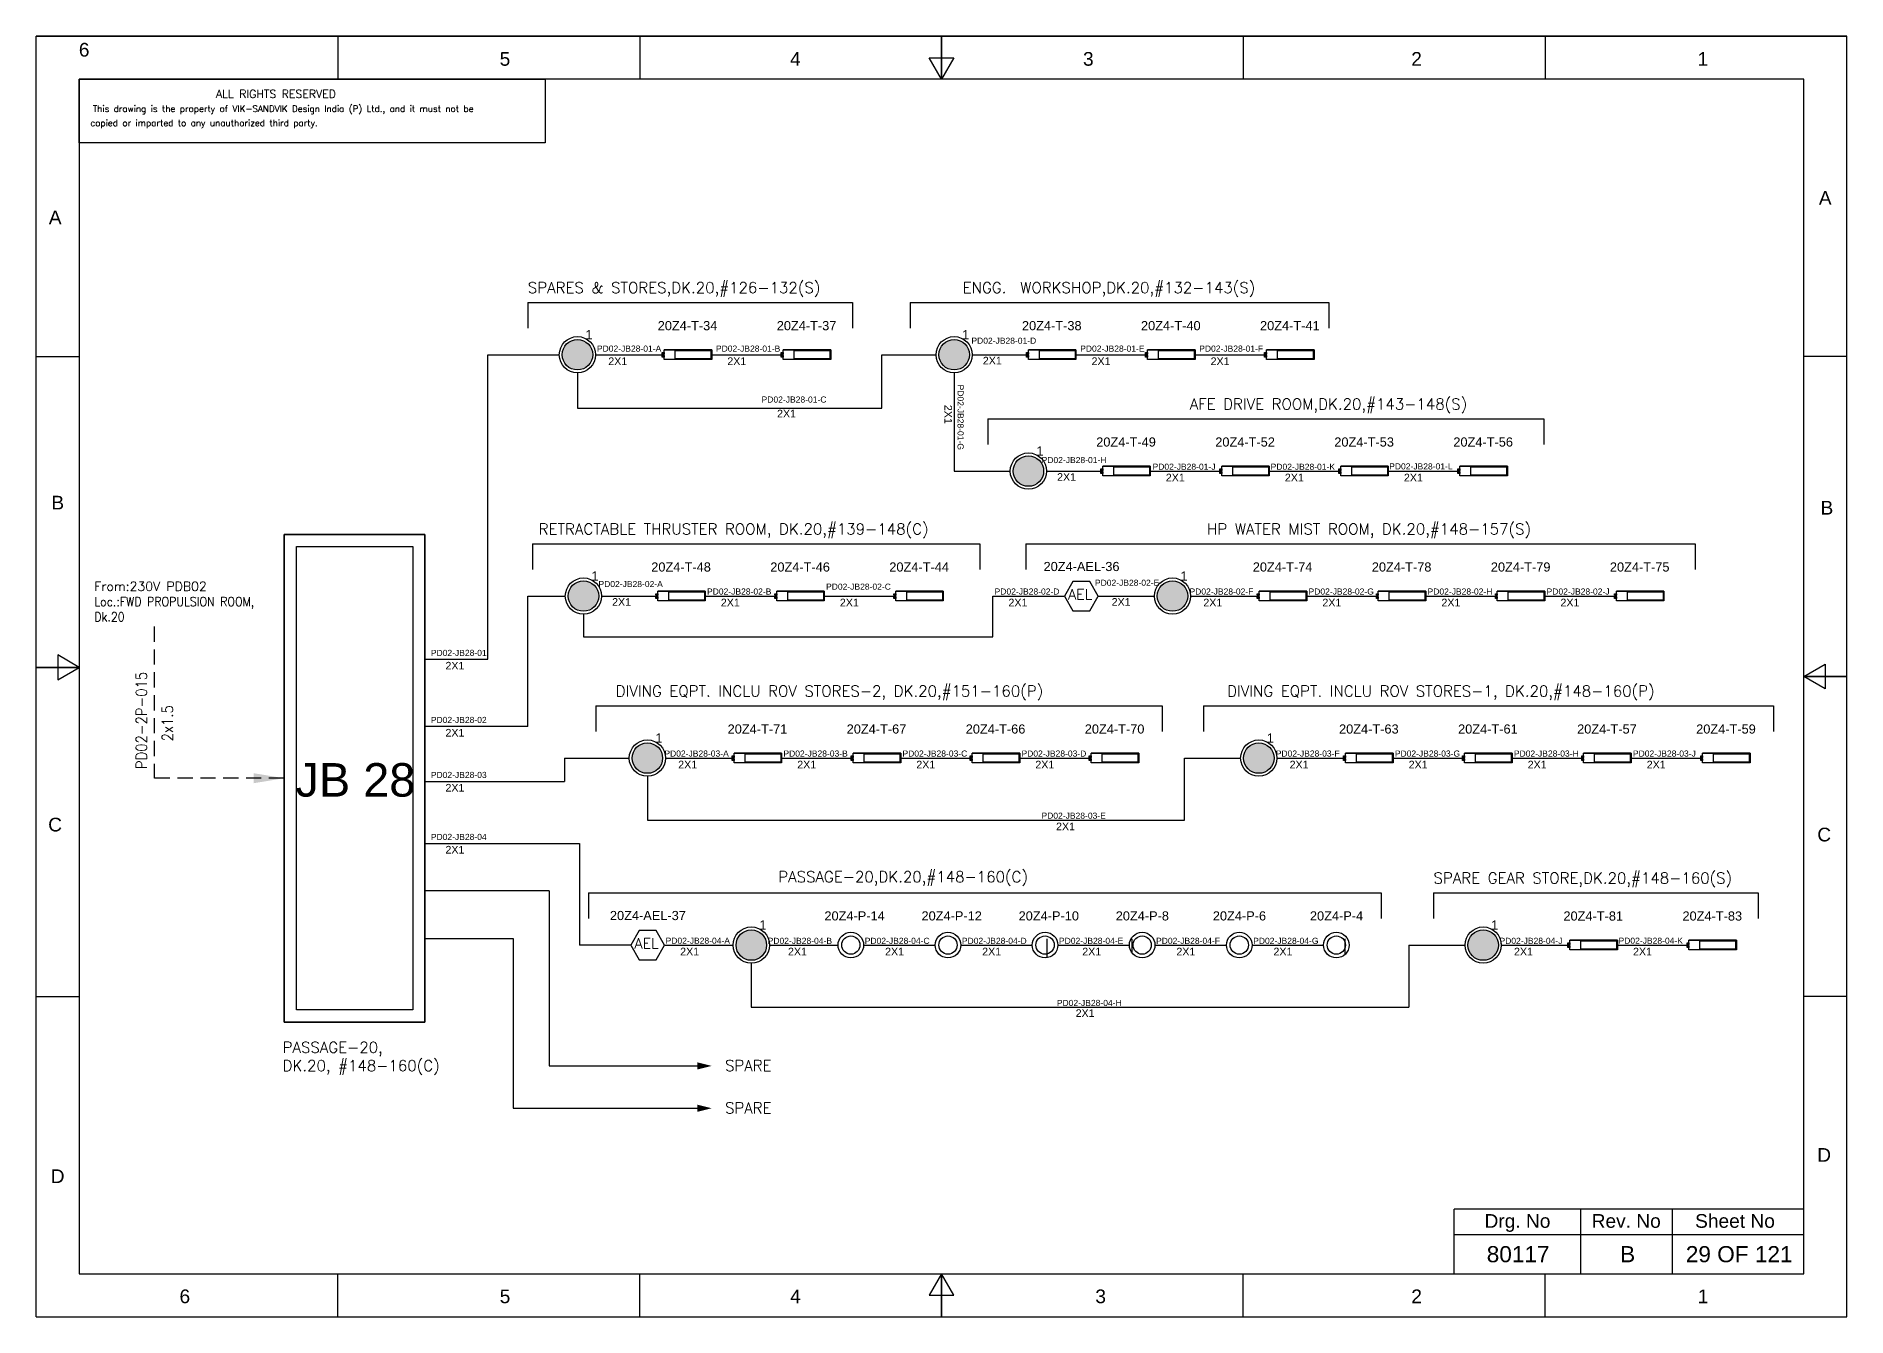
# Model space of a CAD drawing. Header units: inches. Extents: x -3311 to 1429, y -713 to 2436.
# Drawn here: x 497.8 to 794.8, y 1612.5 to 1822.6 of the extents above; entities that cross this region are included whole.
import ezdxf
from ezdxf.enums import TextEntityAlignment as Align

# ---------------------------------------------------------------- set-up
doc = ezdxf.new("R2010")
doc.units = ezdxf.units.IN
doc.linetypes.add('HIDDEN', pattern=[0.375, 0.25, -0.125])
doc.linetypes.add('SOLID', pattern=[0])
for name, color, linetype, lineweight in [('ELEC_TXT-025', 1, 'Continuous', 25), ('HEL-025', 1, 'Continuous', 25), ('HEL-035', 2, 'Continuous', 35)]:
    doc.layers.add(name, color=color, linetype=linetype, lineweight=lineweight)
doc.layers.add('LINE', color=3, linetype='SOLID')
doc.styles.add('_NORMAL', font='arial.ttf')
doc.styles.add('ROMANS', font='simplex.shx', dxfattribs={"width": 0.88})
doc.styles.get("Standard").update_dxf_attribs({"font": 'arial.ttf'})
doc.dimstyles.get("Standard").update_dxf_attribs({"dimtxt": 0.18, "dimasz": 0.18, "dimexe": 0.18, "dimexo": 0.0625, "dimgap": 0.09, "dimtad": 0, "dimtih": 1, "dimtoh": 1, "dimdec": 4, "dimzin": 0, "dimdsep": 46, "dimtxsty": 'Standard', "dimcen": 0.09, "dimadec": 0, "dimazin": 0, "dimtfac": 1, "dimtdec": 4, "dimtofl": 0, "dimtmove": 0, "dimatfit": 3, "dimfxl": 1, "dimtolj": 1, "dimtzin": 0, "dimarcsym": 0})
pattern_1 = [(0, (0, 0), (0, 6.985), [5.08, -1.905]), (90, (0, 0), (-6.985, 4e-16), [5.08, -1.905])]

# ---------------------------------------------------------------- blocks, each defined once
blk = doc.blocks.new('fr')
at = {"color": 7, "linetype": 'Continuous'}
for p, q in [((33763.99041882888, 4500.404704292372), (33466.99094982888, 4500.404704292372)), ((33466.99094982888, 4500.404704292372), (33763.99041882888, 4500.404704292372)), ((33466.99094982888, 4290.333634292372), (33466.99094982888, 4500.404704292372)), ((33516.49086132888, 4500.404704292372), (33516.49086132888, 4493.331604292372)), ((33565.99077282888, 4500.404704292372), (33565.99077282888, 4493.331604292372)), ((33615.49068432888, 4500.404704292372), (33615.49068432888, 4493.331604292372)), ((33615.49068432888, 4493.331604292372), (33615.49068432888, 4500.404704292372)), ((33615.49068432888, 4500.404704292372), (33615.49068432888, 4493.331604292372)), ((33664.99059582888, 4500.404704292372), (33664.99059582888, 4493.331604292372)), ((33714.49050732888, 4500.404704292372), (33714.49050732888, 4493.331604292372)), ((33763.99041882888, 4290.333634292372), (33763.99041882888, 4500.404704292372)), ((33763.99041882888, 4290.333634292372), (33763.99041882888, 4500.404704292372)), ((33615.49068432888, 4493.331604292372), (33613.44882182088, 4496.868154292371)), ((33613.44882182088, 4496.868154292371), (33617.53254683689, 4496.868154292371)), ((33617.53254683689, 4496.868154292371), (33615.49068432888, 4493.331604292372)), ((33756.91731882888, 4493.331604292372), (33474.06404982888, 4493.331604292372)), ((33474.06404982888, 4493.331604292372), (33474.06404982888, 4297.406734292372)), ((33756.91731882888, 4297.406734292372), (33756.91731882888, 4493.331604292372)), ((33466.99094982888, 4447.886936792373), (33474.06404982888, 4447.886936792373)), ((33763.99041882888, 4447.886936792373), (33756.91731882888, 4447.886936792373)), ((33474.06404982888, 4396.869169292371), (33470.52749982888, 4398.911031800373)), ((33470.52749982888, 4398.911031800373), (33470.52749982888, 4394.827306784372)), ((33466.99094982888, 4396.869169292371), (33474.06404982888, 4396.869169292371)), ((33474.06404982888, 4396.869169292371), (33466.99094982888, 4396.869169292371)), ((33466.99094982888, 4396.869169292371), (33474.06404982888, 4396.869169292371)), ((33470.52749982888, 4394.827306784372), (33474.06404982888, 4396.869169292371)), ((33756.91731882888, 4395.369169292371), (33760.45386882887, 4397.411031800371)), ((33760.45386882887, 4397.411031800371), (33760.45386882887, 4393.327306784372)), ((33763.99041882888, 4395.369169292371), (33756.91731882888, 4395.369169292371)), ((33760.45386882887, 4393.327306784372), (33756.91731882888, 4395.369169292371)), ((33756.91731882888, 4395.369169292371), (33763.99041882888, 4395.369169292371)), ((33763.99041882888, 4395.369169292371), (33756.91731882888, 4395.369169292371)), ((33466.99094982888, 4342.851401792372), (33474.06404982888, 4342.851401792372)), ((33763.99041882888, 4342.851401792372), (33756.91731882888, 4342.851401792372)), ((33474.06404982888, 4297.406734292372), (33756.91731882888, 4297.406734292372)), ((33516.49086132888, 4290.333634292372), (33516.49086132888, 4297.406734292372)), ((33565.99077282888, 4290.333634292372), (33565.99077282888, 4297.406734292372)), ((33615.49068432888, 4297.406734292372), (33613.44882182088, 4293.870184292372)), ((33615.49068432888, 4290.333634292372), (33615.49068432888, 4297.406734292372)), ((33617.53254683689, 4293.870184292372), (33615.49068432888, 4297.406734292372)), ((33615.49068432888, 4297.406734292372), (33615.49068432888, 4290.333634292372)), ((33615.49068432888, 4290.333634292372), (33615.49068432888, 4297.406734292372)), ((33664.99059582888, 4290.333634292372), (33664.99059582888, 4297.406734292372)), ((33714.49050732888, 4290.333634292372), (33714.49050732888, 4297.406734292372)), ((33613.44882182088, 4293.870184292372), (33617.53254683689, 4293.870184292372)), ((33466.99094982888, 4290.333634292372), (33763.99041882888, 4290.333634292372)), ((33466.99094982888, 4290.333634292372), (33763.99041882888, 4290.333634292372))]:
    blk.add_line(p, q, dxfattribs=at)
at = {"color": 7, "style": '_NORMAL'}
for s, p in [('6', (33474.85554122253, 4498.184568051995)), ('5', (33543.88086868043, 4496.684568051995)), ('4', (33591.52292783513, 4496.684568051995)), ('3', (33639.57026672662, 4496.684568051994)), ('2', (33693.41447692277, 4496.684568051995)), ('1', (33740.39470872623, 4496.684568051995)), ('A', (33760.45386882887, 4473.878661882723)), ('A', (33470.10256842159, 4470.684646417788)), ('B', (33470.52499920517, 4423.895143770592)), ('B', (33760.73536651571, 4423.056339053171)), ('C', (33470.08476970382, 4371.074991954313)), ('C', (33760.28539060379, 4369.440827315858)), ('D', (33760.2726824658, 4316.886883350412)), ('D', (33470.50885169667, 4313.392487638034)), ('6', (33491.36728552911, 4293.686598051996)), ('5', (33543.89261298701, 4293.686598051996)), ('4', (33591.53467214172, 4293.686598051996)), ('3', (33641.59491144936, 4293.686598051996)), ('2', (33693.42622122935, 4293.686598051996)), ('1', (33740.40645303282, 4293.686598051996))]:
    blk.add_text(s, height=2.245709249999999, dxfattribs=at).set_placement(p, align=Align.MIDDLE_CENTER)
blk = doc.blocks.new('A$C4BAD7D21')
at = {"layer": 'HEL-025'}
blk.add_lwpolyline([(-34000.00013845507, -7.23888515495e-05), (-34000.00013845501, 2086.008166713233), (-18713.72949524718, 2086.008166713277), (-18713.72949524724, -7.23888078937e-05)], close=True, dxfattribs=at)
at = {"layer": 'HEL-025', "style": 'ROMANS'}
for s, p in [('This drawing is the property of VIK-SANDVIK Design India (P) Ltd., and it must not be', (-33557.56104603212, 1015.847137906297)), (' copied or imparted to any unauthorized third party.', (-33784.71575493622, 550.1417873854515))]:
    blk.add_text(s, height=210, dxfattribs=at).set_placement(p)
at = {"layer": 'HEL-035', "style": 'ROMANS'}
blk.add_text('     ALL RIGHTS RESERVED', height=262.5, dxfattribs=at).set_placement((-30497.35732344113, 1475.667350434829))
blk = doc.blocks.new('2A')
at = {"color": 7, "lineweight": -3, "ltscale": 2.5}
blk.add_line((790.0248076338233, 1997.62080387622, -0.0270609315187806), (782.2260654954592, 1997.62080387622, -0.0270609315187806), dxfattribs=at)
at = {"color": 7, "lineweight": -3, "ltscale": 2.5, "elevation": -0.0270609315187806}
for points in [[(781.9116000866528, 1997.205709536597), (782.2260654954592, 1997.205709536597), (782.2260654954592, 1996.941558593201), (781.9116000866528, 1996.941558593201)], [(781.9116000866528, 1996.702564882509), (782.2260654954592, 1996.702564882509), (782.2260654954592, 1996.438413939113), (781.9116000866528, 1996.438413939113)], [(782.2260654954592, 1997.62080387622), (790.0248076338233, 1997.62080387622), (790.0248076338233, 1996.02331959949), (782.2260654954592, 1996.02331959949)], [(784.0292030799361, 1997.501307020874), (789.8782596837103, 1997.501307020874), (789.8782596837103, 1996.142816454836), (784.0292030799361, 1996.142816454836)]]:
    blk.add_lwpolyline(points, close=True, dxfattribs=at)
blk = doc.blocks.new('LED TUBE LIGHT 30W')
blk.add_blockref('2A', (179.9054482727602, -357.8945967387995))
blk.add_attdef('TAG_NO.', (962.5195036238373, 1642.970585224031), '', height=1.5)
blk = doc.blocks.new('AEL')
at = {"color": 4}
blk.add_lwpolyline([(989.9752931674598, -190.0937488762077), (992.7522595313308, -190.0937488762077), (994.140742713266, -187.6888254596407), (992.7522595313308, -185.2839020430737), (989.9752931674598, -185.2839020430737), (988.5868099855245, -187.6888254596407)], close=True, dxfattribs=at)
at = {"color": 4, "style": 'ROMANS'}
blk.add_text('AEL', height=1.725, dxfattribs=at).set_placement((989.1959836497424, -188.2711585409042))
blk = doc.blocks.new('AEL_L')
blk.add_blockref('AEL', (0, 0))
blk.add_attdef('TAG_NO', (986.5509174898416, -183.5896636619281), '', height=1.5)
blk = doc.blocks.new('1')
h = blk.add_hatch()
h.set_pattern_fill('ANGLE', color=6)
h.set_pattern_definition(pattern_1)
h.paths.add_polyline_path([(303.2302353130694, 2044.429466900096, 1), (306.2249300712715, 2044.429466900096, 1)], flags=0)
h.paths.add_polyline_path([(302.6275826921704, 2044.429466900096, 1), (306.8275826921705, 2044.429466900096, 1)])
h.paths.add_polyline_path([(306.2249300712715, 2044.429466900096, -1), (303.2302353130694, 2044.429466900096, -1)], flags=16)
h = blk.add_hatch()
h.set_pattern_fill('ANGLE', color=6)
h.set_pattern_definition(pattern_1)
h.paths.add_polyline_path([(303.2302353130694, 2044.429466900096, 1), (306.2249300712715, 2044.429466900096, 1)])
at = {"color": 6}
for radius in [2.099999999999999, 1.497347379101032]:
    blk.add_circle((304.7275826921705, 2044.429466900096), radius, dxfattribs=at)
blk = doc.blocks.new('LED PENDENT LIGHT 15W')
blk.add_blockref('1', (0, 0))
blk.add_attdef('TAG_NO', (301.6269754207697, 2048.098214413763), '', height=1.5)
blk = doc.blocks.new('FIXED_KEY_SWITCH')
h = blk.add_hatch(color=1)
h.dxf.hatch_style = 1
edge = h.paths.add_edge_path()
edge.add_arc((848.1293472096052, 1737.458094578189), 2.5, 0, 360)
at = {"color": 1}
blk.add_circle((848.1293472096052, 1737.458094578189), 2.5, dxfattribs=at)
at = {"color": 7, "insert": (849.4370786624187, 1741.499464984656), "char_height": 1.5, "attachment_point": 1, "style": '_NORMAL'}
blk.add_mtext_dynamic_manual_height_columns('1', width=1.5, gutter_width=7.5, heights=[0], dxfattribs=at)
blk = doc.blocks.new('SWT')
blk.add_blockref('FIXED_KEY_SWITCH', (0, 0))
blk.add_attdef('TAG_NO', (844.5529265958943, 1741.112352781243), '', height=1.5)

msp = doc.modelspace()

# ---------------------------------------------------------------- linework, layer by layer
for p, q in [((578.4242276028853, 1778.852307257945, -0.02234194165829), (631.6568421637477, 1778.852307257945, -0.02234194165829)), ((641.1084558768233, 1778.852307257946, -0.0988057463541412), (709.8294878046253, 1778.852307257945, -0.0988057463541412)), ((571.8399377680616, 1720.336645713027), (571.8399377680634, 1770.303232922961)), ((636.4782982274755, 1761.551720035753, -0.02234194165829), (636.4782982274772, 1770.303232922962, -0.02234194165829)), ((586.5483664983167, 1767.329077902159, -0.02234194165829), (586.5483664983167, 1761.551720035753, -0.02234194165829)), ((648.3423896112234, 1767.32907790216, -0.0764638046958512), (648.3423896112236, 1751.216414940802, -0.0764638046958512)), ((586.5483664983167, 1761.551720035753, -0.02234194165829), (636.4782982274755, 1761.551720035753, -0.02234194165829)), ((653.8833905644167, 1759.765489275785, -0.1434896296707211), (745.0780448604164, 1759.765489275785, -0.1434896296707211)), ((579.1609048173377, 1739.263648109538, -0.02234194165829), (652.5479128768766, 1739.263648109537, -0.02234194165829)), ((660.1275027918472, 1739.263648109536, -0.02234194165829), (769.9222336116582, 1739.263648109536, -0.02234194165829)), ((654.6938553929213, 1724.01426561748), (654.6938553929213, 1730.714573774555)), ((587.5320312833679, 1727.740418753752), (587.5320312833665, 1724.01426561748)), ((587.5320312833683, 1724.01426561748), (654.6938553929194, 1724.014265617471)), ((589.5405351245262, 1712.684615845325, -0.0223419416582331), (682.477172609586, 1712.684615845324, -0.0223419416582331)), ((689.2430867830008, 1712.684615845326, -0.0446838833165231), (782.7685470529559, 1712.684615845325, -0.0446838833165231)), ((584.4449131320288, 1704.135541510342, 0.0145127622398289), (584.4449131320288, 1700.31613612734, -0.018112364784475)), ((686.1290563116762, 1693.946437342396, -0.0223419416582331), (686.1290563116762, 1704.135541510342, -0.0223419416582331)), ((598.0206158977688, 1701.16138648954, -0.0223419416582331), (598.0206158977688, 1693.946437342396, -0.0223419416582331)), ((598.0206158977688, 1693.946437342396, -0.0223419416582331), (686.1290563116762, 1693.946437342396, -0.0223419416582331)), ((586.872048619427, 1690.149089097364), (586.872048619427, 1673.460271338791)), ((581.9087715545284, 1682.347457961432), (561.5222122577978, 1682.347457961432)), ((588.3828964347413, 1682.009345673774, -0.0270609315187806), (718.3655348260945, 1682.009345673774, -0.0270609315187806)), ((726.9938953701239, 1682.009345673779, -0.2117684622897541), (780.2265099309861, 1682.009345673778, -0.2117684622897541)), ((595.2889356592477, 1673.460271338791), (586.872048619427, 1673.460271338791)), ((722.9351002360927, 1673.460271338795, -0.1894265206314641), (722.9351002360909, 1663.271167170845, -0.1894265206314641)), ((615.0709992128503, 1670.486116317989, -0.0270609315187806), (615.0709992128503, 1663.271167170845, -0.0270609315187806)), ((615.0709992128503, 1663.271167170845, -0.0270609315187806), (722.9351002360909, 1663.271167170845, -0.0270609315187806))]:
    msp.add_line(p, q)
at = {"color": 7, "linetype": 'Continuous'}
for p, q in [((787.6938358972311, 1630.152356001913), (730.3749613935142, 1630.152356001913)), ((730.3749613935142, 1619.556581186358), (730.3749613935142, 1630.152356001913)), ((751.1475630490912, 1619.556581186358), (751.1475630490912, 1630.152356001913)), ((766.1638328047102, 1619.556581186358), (766.1638328047102, 1630.152356001913)), ((730.3749613935142, 1625.969560930435), (787.6938358972311, 1625.969560930435))]:
    msp.add_line(p, q, dxfattribs=at)
at = {"linetype": 'HIDDEN', "ltscale": 10}
msp.add_lwpolyline([(517.1173989002782, 1725.710681442034), (517.1173989002782, 1700.832888125006)], dxfattribs=at)
for points in [[(606.2061445963391, 1653.643101221022, 1.178849999999999, 0, 0), (608.5638445963394, 1653.643101221022, 0, 0, 0)], [(606.2061445963391, 1646.690495150592, 1.178849999999999, 0, 0), (608.5638445963394, 1646.690495150592, 0, 0, 0)]]:
    msp.add_lwpolyline(points, format="xyseb")
at = {"layer": 'LINE', "color": 0}
for p, q in [((578.4242276028853, 1778.852307257945, -0.02234194165829), (578.4242276028853, 1774.66275744914, -0.02234194165829)), ((631.6568421637458, 1778.852307257945, -0.02234194165829), (631.6568421637458, 1774.66275744914, -0.02234194165829)), ((641.1084558768233, 1778.852307257946, -0.0988057463541412), (641.1084558768233, 1774.66275744914, -0.0988057463541412)), ((709.8294878046253, 1778.852307257946, -0.0988057463541412), (709.8294878046253, 1774.66275744914, -0.0988057463541412)), ((571.8399377680616, 1770.303232922961), (583.5742114774359, 1770.303232922961, -0.02147421788748176)), ((589.5225215190392, 1770.303232922961, -0.02343598441204356), (600.7764973241755, 1770.303232922961, -0.0494028731770706)), ((608.5752394625396, 1770.303232922962, -0.0494028731770706), (620.3033702884003, 1770.303232922962, -0.0764638046958512)), ((636.4782982274755, 1770.303232922962, -0.0548575454006832), (645.3682345903428, 1770.303232922962, -0.07536976194174073)), ((651.316544631946, 1770.303232922962, -0.07755784744960083), (660.5253236406843, 1770.303232922962, -0.0988057463541412)), ((668.3240657790483, 1770.303232922962, -0.0988057463541412), (680.0521966049091, 1770.303232922962, -0.1258666778729217)), ((687.8509387432733, 1770.303232922962, -0.1258666778729217), (699.5790695691339, 1770.303232922962, -0.1529276093917023)), ((653.8833905644167, 1759.765489275785, -0.1434896296707211), (653.8833905644167, 1755.57593946698, -0.1434896296707211)), ((745.0780448604164, 1759.765489275785, -0.1434896296707211), (745.0780448604164, 1755.57593946698, -0.1434896296707211)), ((648.3423896112236, 1751.216414940802, -0.0764638046958517), (657.5511686198054, 1751.216414940802, -0.09771170360003113)), ((663.4994786614086, 1751.216414940802, -0.09989978910789322), (672.7082576701468, 1751.216414940802, -0.1211476880124295)), ((680.5069998085108, 1751.216414940802, -0.1211476880124295), (692.2351306343717, 1751.216414940802, -0.1482086195312101)), ((700.0338727727358, 1751.216414940802, -0.1482086195312101), (711.7620035985964, 1751.216414940802, -0.1752695510499907)), ((719.5607457369588, 1751.216414940802, -0.1752695510499907), (731.2888765628194, 1751.216414940802, -0.2023304825687713)), ((538.4409509515099, 1740.832888125006), (538.4409509515099, 1660.832888125006)), ((561.5222122577978, 1740.832888125006), (538.4409509515099, 1740.832888125006)), ((561.5222122577978, 1660.832888125006), (561.5222122577978, 1740.832888125006)), ((579.1609048173394, 1739.263648109537, -0.02234194165829), (579.1609048173394, 1735.074098300732, -0.02234194165829)), ((652.5479128768766, 1739.263648109537, -0.02234194165829), (652.5479128768766, 1735.074098300732, -0.02234194165829)), ((660.127502791849, 1739.263648109536, -0.02234194165829), (660.127502791849, 1735.074098300731, -0.02234194165829)), ((769.9222336116582, 1739.263648109536, -0.02234194165829), (769.9222336116582, 1735.074098300731, -0.02234194165829)), ((578.4146709077504, 1709.339081275086), (578.4146709077522, 1730.714573774554)), ((578.4146709077504, 1730.714573774553, 0.0117925805398578), (584.5578762624875, 1730.714573774554, 0.0008449760863404911)), ((590.5061863040908, 1730.714573774554, -0.001094042753749627), (599.714965312829, 1730.714573774554, -0.02234194165829)), ((607.5137074511931, 1730.714573774554, -0.02234194165829), (619.2418382770537, 1730.714573774554, -0.0494028731770706)), ((627.0405804154178, 1730.714573774555, -0.0494028731770706), (638.7687112412787, 1730.714573774555, -0.0764638046958512)), ((654.693855392923, 1730.714573774554), (666.4219862187837, 1730.714573774554, -0.0270609315187806)), ((671.9759189465258, 1730.714573774554, -0.0270609315187806), (681.1846979551058, 1730.714573774554, -0.04830883042295583)), ((687.133007996709, 1730.714573774554, -0.05049691593081995), (698.3869838018472, 1730.714573774554, -0.0764638046958512)), ((706.1857259402112, 1730.714573774555, -0.0764638046958512), (717.9138567660721, 1730.714573774555, -0.1035247362146317)), ((725.7125989044342, 1730.714573774554, -0.1035247362146317), (737.440729730295, 1730.714573774554, -0.1305856677334123)), ((745.239471868659, 1730.714573774555, -0.1305856677334123), (756.9676026945198, 1730.714573774555, -0.1576465992521929)), ((561.5222122577978, 1720.336645713027), (571.8399377680616, 1720.336645713027)), ((589.5405351245262, 1712.684615845325, -0.0223419416582331), (589.5405351245262, 1708.49506603652, -0.0223419416582331)), ((682.4771726095878, 1712.684615845325, -0.0223419416582331), (682.4771726095878, 1708.49506603652, -0.0223419416582331)), ((689.2430867830008, 1712.684615845326, -0.0446838833165231), (689.2430867830008, 1708.495066036521, -0.0446838833165231)), ((782.7685470529577, 1712.684615845326, -0.0446838833165231), (782.7685470529577, 1708.495066036521, -0.0446838833165231)), ((578.4146709077504, 1709.339081275086), (561.5222122577961, 1709.339081275086)), ((584.4449131320289, 1704.135226722685, 0.0145100733429349), (595.0464608769188, 1704.135528034164, -0.02076429296985411)), ((600.9947709184914, 1704.135541510342, -0.02343598441198269), (612.2487467236298, 1704.135541510342, -0.0494028731770137)), ((620.0474888619938, 1704.135541510342, -0.0494028731770137), (631.7756196878544, 1704.135541510342, -0.0764638046957943)), ((639.5743618262168, 1704.135541510342, -0.0764638046957943), (651.3024926520775, 1704.135541510342, -0.1035247362145749)), ((659.1012347904416, 1704.135541510342, -0.1035247362145749), (670.8293656163023, 1704.135541510342, -0.1305856677333555)), ((686.1290563116762, 1704.135541510342, -0.0223419416582331), (695.3378353202581, 1704.135541510342, -0.04358984056240855)), ((701.2861453618614, 1704.135541510342, -0.04577792607027244), (712.5401211669997, 1704.135541510342, -0.0717448148353037)), ((720.3388633053638, 1704.135541510343, -0.0717448148353037), (732.0669941312244, 1704.135541510343, -0.0988057463540843)), ((739.8657362695868, 1704.135541510342, -0.0988057463540843), (751.5938670954474, 1704.135541510342, -0.1258666778728649)), ((759.3926092338115, 1704.135541510343, -0.1258666778728649), (771.1207400596722, 1704.135541510343, -0.1529276093916454)), ((561.5222122577978, 1700.316136127342, 0.06481583426361401), (584.4449131320272, 1700.31613612734, 0.0196098491406846)), ((561.5222122577978, 1690.149089097364), (586.872048619427, 1690.149089097364)), ((581.9087715545284, 1682.347457961432), (581.9087715545284, 1653.643101221022)), ((588.3828964347413, 1682.009345673775, -0.0270609315187806), (588.3828964347413, 1677.81979586497, -0.0270609315187806)), ((718.3655348260945, 1682.009345673775, -0.0270609315187806), (718.3655348260945, 1677.81979586497, -0.0270609315187806)), ((726.9938953701239, 1682.009345673779, -0.2117684622897541), (726.9938953701239, 1677.819795864973, -0.2117684622897541)), ((780.2265099309842, 1682.009345673779, -0.2117684622897541), (780.2265099309842, 1677.819795864973, -0.2117684622897541)), ((561.5222122577978, 1674.5458268255), (575.9850510517499, 1674.5458268255)), ((575.9850510517499, 1674.5458268255), (575.9850510517534, 1646.690495150592)), ((600.8428683869915, 1673.460271338791), (612.0968441919697, 1673.460271338791, -0.02596688876466619)), ((618.0451542335729, 1673.460271338791, -0.02815497427253022), (629.299130038711, 1673.460271338791, -0.0541218630375612)), ((633.4991300387119, 1673.460271338792, -0.0541218630375612), (645.2272608645726, 1673.460271338792, -0.0811827945563418)), ((649.4272608645733, 1673.460271338792, -0.0811827945563418), (661.155391690434, 1673.460271338792, -0.1082437260751223)), ((665.3553916904348, 1673.460271338793, -0.1082437260751223), (677.0835225162954, 1673.460271338793, -0.1353046575939029)), ((681.2835225162962, 1673.460271338794, -0.1353046575939029), (693.0116533421568, 1673.460271338794, -0.1623655891126835)), ((697.2116533421575, 1673.460271338794, -0.1623655891126835), (708.9397841680184, 1673.460271338794, -0.1894265206314641)), ((722.9351002360927, 1673.460271338795, -0.1894265206314641), (732.1438792446745, 1673.460271338795, -0.2106744195356435)), ((738.0921892862777, 1673.460271338795, -0.2128625050435076), (749.3461650914142, 1673.460271338795, -0.2388293938085347)), ((757.1449072297783, 1673.460271338795, -0.2388293938085347), (768.8730380556389, 1673.460271338795, -0.2658903253273153)), ((538.4409509515099, 1660.832888125006), (561.5222122577978, 1660.832888125006)), ((581.9087715545284, 1653.643101221022), (606.2958210817415, 1653.643101221022)), ((575.9850510517499, 1646.690495150592), (606.2958210817415, 1646.690495150592))]:
    msp.add_line(p, q, dxfattribs=at)
for points in [[(538.4409509515099, 1740.832888125006), (561.522212257798, 1740.832888125006), (561.522212257798, 1660.832888125006), (538.4409509515099, 1660.832888125006)], [(540.4409509515098, 1738.832888125006), (559.5222122577981, 1738.832888125006), (559.5222122577981, 1662.832888125006), (540.4409509515098, 1662.832888125006)]]:
    msp.add_lwpolyline(points, close=True, dxfattribs=at)
for centre in [(586.5483664982376, 1770.303232922961, -0.02234194165829), (648.3423896111444, 1770.303232922962, -0.0764638046958512), (660.525323640607, 1751.216414940802, -0.0988057463541396), (587.5320312832891, 1730.714573774554), (684.1588529759074, 1730.714573774554, -0.0494028731770706), (598.0206158976898, 1704.135541510341, -0.0223419416582331), (698.3119903410598, 1704.135541510342, -0.0446838833165231), (615.0709992127713, 1673.460271338791, -0.02706093151878059), (735.1180342654761, 1673.460271338794, -0.2117684622897541)]:
    msp.add_circle(centre, 2.974155020801596, dxfattribs=at)

# ---------------------------------------------------------------- block references
for name, p in [('fr', (-32969.22348293164, -2677.850153106016)), ('SWT', (-261.5809807113674, 32.84513834477184, -0.02234194165829)), ('SWT', (-199.7869575984605, 32.84513834477275, -0.0764638046958512)), ('SWT', (-187.6040235689979, 13.75832036261272, -0.0988057463541396)), ('SWT', (-260.5973159263158, -6.743520803635419)), ('SWT', (-163.9704942336975, -6.743520803635419, -0.0494028731770706)), ('SWT', (-250.1087313119151, -33.32255306784782, -0.0223419416582331)), ('SWT', (-149.8173568685452, -33.32255306784691, -0.0446838833165231)), ('SWT', (-233.0583479968336, -63.99782323939826, -0.0270609315187806)), ('SWT', (-113.0113129441288, -63.99782323939462, -0.2117684622897541))]:
    msp.add_blockref(name, p)
ref = msp.add_blockref('LED TUBE LIGHT 30W', (-361.3550164440439, 131.3757679239052, -0.02234194165829))
ref.add_attrib('TAG_NO.', '20Z4-T-34', (599.7150913308924, 1774.323538257411, -0.02234194165829), dxfattribs={"height": 1.5})
ref = msp.add_blockref('LED TUBE LIGHT 30W', (-341.8281434798191, 131.3757679239061, -0.0494028731770706))
ref.add_attrib('TAG_NO.', '20Z4-T-37', (619.2419642951172, 1774.323538257412, -0.0494028731770706), dxfattribs={"height": 1.5})
ref = msp.add_blockref('LED TUBE LIGHT 30W', (-301.6061901275352, 131.3757679239061, -0.0717448148353606))
ref.add_attrib('TAG_NO.', '20Z4-T-38', (659.4639176474011, 1774.323538257412, -0.0717448148353606), dxfattribs={"height": 1.5})
ref = msp.add_blockref('LED TUBE LIGHT 30W', (-282.0793171633103, 131.3757679239061, -0.0988057463541412))
ref.add_attrib('TAG_NO.', '20Z4-T-40', (678.9907906116259, 1774.323538257412, -0.0988057463541412), dxfattribs={"height": 1.5})
ref = msp.add_blockref('LED TUBE LIGHT 30W', (-262.5524441990856, 131.3757679239065, -0.1258666778729217))
ref.add_attrib('TAG_NO.', '20Z4-T-41', (698.5176635758506, 1774.323538257412, -0.1258666778729217), dxfattribs={"height": 1.5})
ref = msp.add_blockref('LED TUBE LIGHT 30W', (-289.4232560980727, 112.288949941746, -0.094086756493649))
ref.add_attrib('TAG_NO.', '20Z4-T-49', (671.6468516768637, 1755.236720275252, -0.094086756493649), dxfattribs={"height": 1.5})
ref = msp.add_blockref('LED TUBE LIGHT 30W', (-269.8963831338478, 112.2889499417456, -0.1211476880124296))
ref.add_attrib('TAG_NO.', '20Z4-T-52', (691.1737246410886, 1755.236720275252, -0.1211476880124296), dxfattribs={"height": 1.5})
ref = msp.add_blockref('LED TUBE LIGHT 30W', (-250.369510169623, 112.2889499417465, -0.1482086195312101))
ref.add_attrib('TAG_NO.', '20Z4-T-53', (710.7005976053133, 1755.236720275252, -0.1482086195312101), dxfattribs={"height": 1.5})
ref = msp.add_blockref('LED TUBE LIGHT 30W', (-230.8426372054, 112.2889499417456, -0.1752695510499907))
ref.add_attrib('TAG_NO.', '20Z4-T-56', (730.2274705695363, 1755.236720275252, -0.1752695510499907), dxfattribs={"height": 1.5})
ref = msp.add_blockref('LED TUBE LIGHT 30W', (-362.4165484553905, 91.78710877549791, 0.0047189898604906))
ref.add_attrib('TAG_NO.', '20Z4-T-48', (598.6535593195457, 1734.734879109003, 0.0047189898604906), dxfattribs={"height": 1.5})
ref = msp.add_blockref('LED TUBE LIGHT 30W', (-342.8896754911657, 91.78710877549791, -0.02234194165829))
ref.add_attrib('TAG_NO.', '20Z4-T-46', (618.1804322837706, 1734.734879109003, -0.02234194165829), dxfattribs={"height": 1.5})
ref = msp.add_blockref('LED TUBE LIGHT 30W', (-323.3628025269409, 91.78710877549835, -0.0494028731770706))
ref.add_attrib('TAG_NO.', '20Z4-T-44', (637.7073052479954, 1734.734879109004, -0.0494028731770706), dxfattribs={"height": 1.5})
ref = msp.add_blockref('AEL_L', (-322.1648237667414, 1918.403399234195, -0.0270609315187806))
ref.add_attrib('TAG_NO', '20Z4-AEL-36', (663.0074082745432, 1734.813735572267, -0.0270609315187806), dxfattribs={"color": 4, "height": 1.5})
ref = msp.add_blockref('LED TUBE LIGHT 30W', (-263.7445299663723, 91.78710877549791, -0.0494028731770706))
ref.add_attrib('TAG_NO.', '20Z4-T-74', (697.325577808564, 1734.734879109003, -0.0494028731770706), dxfattribs={"height": 1.5})
ref = msp.add_blockref('LED TUBE LIGHT 30W', (-244.2176570021475, 91.78710877549835, -0.0764638046958512))
ref.add_attrib('TAG_NO.', '20Z4-T-78', (716.8524507727886, 1734.734879109004, -0.0764638046958512), dxfattribs={"height": 1.5})
ref = msp.add_blockref('LED TUBE LIGHT 30W', (-224.6907840379245, 91.78710877549791, -0.1035247362146318))
ref.add_attrib('TAG_NO.', '20Z4-T-79', (736.3793237370118, 1734.734879109003, -0.1035247362146318), dxfattribs={"height": 1.5})
ref = msp.add_blockref('LED TUBE LIGHT 30W', (-205.1639110736996, 91.78710877549835, -0.1305856677334123))
ref.add_attrib('TAG_NO.', '20Z4-T-75', (755.9061967012366, 1734.734879109004, -0.1305856677334123), dxfattribs={"height": 1.5})
ref = msp.add_blockref('LED TUBE LIGHT 30W', (-349.8827670445899, 65.20807651128554, -0.0223419416582332))
ref.add_attrib('TAG_NO.', '20Z4-T-71', (611.1873407303464, 1708.155846844791, -0.0223419416582332), dxfattribs={"height": 1.5})
ref = msp.add_blockref('LED TUBE LIGHT 30W', (-330.355894080365, 65.20807651128644, -0.0494028731770138))
ref.add_attrib('TAG_NO.', '20Z4-T-67', (630.7142136945712, 1708.155846844792, -0.0494028731770138), dxfattribs={"height": 1.5})
ref = msp.add_blockref('LED TUBE LIGHT 30W', (-310.8290211161421, 65.20807651128554, -0.0764638046957943))
ref.add_attrib('TAG_NO.', '20Z4-T-66', (650.2410866587943, 1708.155846844791, -0.0764638046957943), dxfattribs={"height": 1.5})
ref = msp.add_blockref('LED TUBE LIGHT 30W', (-291.3021481519172, 65.20807651128644, -0.1035247362145749))
ref.add_attrib('TAG_NO.', '20Z4-T-70', (669.7679596230191, 1708.155846844792, -0.1035247362145749), dxfattribs={"height": 1.5})
ref = msp.add_blockref('LED TUBE LIGHT 30W', (-249.5913926012199, 65.20807651128644, -0.0446838833165232))
ref.add_attrib('TAG_NO.', '20Z4-T-63', (711.4787151737163, 1708.155846844792, -0.0446838833165232), dxfattribs={"height": 1.5})
ref = msp.add_blockref('LED TUBE LIGHT 30W', (-230.0645196369951, 65.20807651128689, -0.0717448148353037))
ref.add_attrib('TAG_NO.', '20Z4-T-61', (731.0055881379412, 1708.155846844793, -0.0717448148353037), dxfattribs={"height": 1.5})
ref = msp.add_blockref('LED TUBE LIGHT 30W', (-210.5376466727721, 65.20807651128644, -0.0988057463540843))
ref.add_attrib('TAG_NO.', '20Z4-T-57', (750.5324611021643, 1708.155846844792, -0.0988057463540843), dxfattribs={"height": 1.5})
ref = msp.add_blockref('LED TUBE LIGHT 30W', (-191.0107737085473, 65.20807651128689, -0.1258666778728649))
ref.add_attrib('TAG_NO.', '20Z4-T-59', (770.059334066389, 1708.155846844793, -0.1258666778728649), dxfattribs={"height": 1.5})
ref = msp.add_blockref('AEL_L', (-393.2978743262756, 1861.149096798432))
ref.add_attrib('TAG_NO', '20Z4-AEL-37', (591.8743577150088, 1677.559433136503), dxfattribs={"color": 4, "height": 1.5})
ref = msp.add_blockref('LED PENDENT LIGHT 15W', (326.671547346541, -370.9691955613043, -0.0541218630375612))
ref.add_attrib('TAG_NO', '20Z4-P-14', (627.0604934883631, 1677.497614976045, -0.0541218630375612), dxfattribs={"height": 1.5})
ref = msp.add_blockref('LED PENDENT LIGHT 15W', (342.5996781724025, -370.9691955613039, -0.0811827945563418))
ref.add_attrib('TAG_NO', '20Z4-P-12', (642.9886243142245, 1677.497614976045, -0.0811827945563418), dxfattribs={"height": 1.5})
ref = msp.add_blockref('LED PENDENT LIGHT 15W', (358.5278089982639, -370.969195561303, -0.1082437260751223))
ref.add_attrib('TAG_NO', '20Z4-P-10', (658.916755140086, 1677.497614976046, -0.1082437260751223), dxfattribs={"height": 1.5})
ref = msp.add_blockref('LED PENDENT LIGHT 15W', (374.4559398241254, -370.9691955613025, -0.1353046575939029))
ref.add_attrib('TAG_NO', '20Z4-P-8', (674.8448859659474, 1677.497614976047, -0.1353046575939029), dxfattribs={"height": 1.5})
ref = msp.add_blockref('LED PENDENT LIGHT 15W', (390.3840706499868, -370.9691955613017, -0.1623655891126835))
ref.add_attrib('TAG_NO', '20Z4-P-6', (690.7730167918089, 1677.497614976047, -0.1623655891126835), dxfattribs={"height": 1.5})
ref = msp.add_blockref('LED PENDENT LIGHT 15W', (406.3122014758482, -370.9691955613012, -0.1894265206314641))
ref.add_attrib('TAG_NO', '20Z4-P-4', (706.7011476176702, 1677.497614976048, -0.1894265206314641), dxfattribs={"height": 1.5})
ref = msp.add_blockref('LED TUBE LIGHT 30W', (-212.7853486768054, 34.53280633973873, -0.2117684622897541))
ref.add_attrib('TAG_NO.', '20Z4-T-81', (748.284759098131, 1677.480576673245, -0.2117684622897541), dxfattribs={"height": 1.5})
ref = msp.add_blockref('LED TUBE LIGHT 30W', (-193.2584757125805, 34.53280633973964, -0.2388293938085347))
ref.add_attrib('TAG_NO.', '20Z4-T-83', (767.8116320623558, 1677.480576673245, -0.2388293938085347), dxfattribs={"height": 1.5})
at = {"layer": 'ELEC_TXT-025', "color": 0, "xscale": 0.005, "yscale": 0.005, "zscale": 0.005}
msp.add_blockref('A$C4BAD7D21', (674.8405675895063, 1805.051410352791), dxfattribs=at)

# ---------------------------------------------------------------- texts
at = {"color": 7}
for s, height, p in [('PD02-JB28-01-D', 1, (651.1736805087367, 1772.10469577428, -0.0541218630375612)), ('PD02-JB28-01-A', 1, (589.7409009848087, 1770.810199341691)), ('PD02-JB28-01-B', 1, (609.2677739490317, 1770.810199341692, -0.0270609315187806)), ('PD02-JB28-01-E', 1, (669.0166002655404, 1770.810199341691, -0.0764638046958512)), ('PD02-JB28-01-F', 1, (688.5434732297654, 1770.810199341691, -0.1035247362146317)), ('2X1', 1.25, (591.6072997913143, 1768.616233514976, -0.02234194165829)), ('2X1', 1.25, (611.1341727555391, 1768.616233514977, -0.0494028731770706)), ('2X1', 1.25, (653.0452988483447, 1768.709992042736, -0.0717448148353606)), ('2X1', 1.25, (670.8829990720477, 1768.616233514977, -0.0988057463541412)), ('2X1', 1.25, (690.4098720362725, 1768.616233514977, -0.1258666778729217)), ('PD02-JB28-01-C', 1, (616.7610171578616, 1762.452328728541)), ('2X1', 1.25, (619.294629979402, 1760.025934636837)), ('PD02-JB28-01-H', 1, (662.6907182590057, 1752.52473379605)), ('PD02-JB28-01-J', 1, (680.8888355196558, 1751.435093959641, -0.1211476880124295)), ('PD02-JB28-01-K', 1, (700.2620706814341, 1751.424104349586, -0.1482086195312101)), ('PD02-JB28-01-L', 1, (719.7025311865162, 1751.485163762084)), ('2X1', 1.25, (665.2282328778055, 1749.623174060576, -0.094086756493649)), ('2X1', 1.25, (683.0659331015104, 1749.529415532816, -0.1211476880124295)), ('2X1', 1.25, (702.5928060657353, 1749.529415532817, -0.1482086195312101)), ('2X1', 1.25, (722.1196790299582, 1749.529415532816, -0.1752695510499907)), ('PD02-JB28-02-A', 1, (589.9976312123271, 1732.188392478077, 0.0223419416582331)), ('PD02-JB28-02-B', 1, (607.8025979192533, 1730.958784441957)), ('PD02-JB28-02-C', 1, (627.3294708834783, 1731.757526580322, -0.0270609315188374)), ('PD02-JB28-02-D', 1, (654.9827458609816, 1730.958784441957, 0.0223419416582331)), ('PD02-JB28-02-E', 1, (671.4346461365348, 1732.39666941812, -0.0047189898605474)), ('PD02-JB28-02-F', 1, (686.9477434440469, 1730.958784441957, -0.0270609315188374)), ('PD02-JB28-02-G', 1, (706.4746164082717, 1730.958784441957, -0.054121863037618)), ('PD02-JB28-02-H', 1, (726.0014893724965, 1730.958784441957, -0.0811827945564007)), ('PD02-JB28-02-J', 1, (745.5283623367194, 1730.958784441957, -0.1082437260751792)), ('2X1', 1.25, (592.2349405204895, 1729.121332894328, 0.0047189898604906)), ('2X1', 1.25, (610.0726407441925, 1729.027574366568, -0.02234194165829)), ('2X1', 1.25, (629.5995137084172, 1729.027574366569, -0.0494028731770706)), ('2X1', 1.25, (657.2527886859225, 1729.027574366569)), ('2X1', 1.25, (674.178828183647, 1729.121332894328, -0.02234194165829)), ('2X1', 1.25, (689.217786268986, 1729.027574366568, -0.0494028731770706)), ('2X1', 1.25, (708.7446592332108, 1729.027574366569, -0.0764638046958512)), ('2X1', 1.25, (728.2715321974338, 1729.027574366568, -0.1035247362146317)), ('2X1', 1.25, (747.7984051616585, 1729.027574366569, -0.1305856677334123)), ('PD02-JB28-01', 1, (562.4994328367574, 1720.892954976889)), ('2X1', 1.25, (564.8979602751243, 1718.667947082048)), ('PD02-JB28-02', 1, (562.4994328367574, 1709.895390538948)), ('2X1', 1.25, (564.8979602751243, 1707.670382644107)), ('PD02-JB28-03-A', 1, (600.8095063656727, 1704.379771953563)), ('PD02-JB28-03-B', 1, (620.3363793298978, 1704.379771953563, -0.0270609315187806)), ('PD02-JB28-03-C', 1, (639.8632522941225, 1704.379771953564, -0.0541218630375612)), ('PD02-JB28-03-D', 1, (659.3901252583455, 1704.379771953564, -0.0811827945563418)), ('PD02-JB28-03-F', 1, (701.1008808090428, 1704.379771953564, -0.02234194165829)), ('PD02-JB28-03-G', 1, (720.6277537732676, 1704.379771953563, -0.0494028731770706)), ('PD02-JB28-03-H', 1, (740.1546267374923, 1704.379771953564, -0.0764638046958512)), ('PD02-JB28-03-J', 1, (759.6814997017154, 1704.379771953564, -0.1035247362146317)), ('PD02-JB28-03', 1, (562.4994328367555, 1700.872445391204, 0.0648158342636175)), ('2X1', 1.25, (603.0795491907683, 1702.448542102356, -0.0223419416582331)), ('2X1', 1.25, (622.6064221549933, 1702.448542102357, -0.0494028731770137)), ('2X1', 1.25, (642.1332951192162, 1702.448542102356, -0.0764638046957943)), ('2X1', 1.25, (661.660168083441, 1702.448542102357, -0.1035247362145749)), ('2X1', 1.25, (703.3709236341382, 1702.448542102357, -0.0446838833165231)), ('2X1', 1.25, (722.8977965983632, 1702.448542102358, -0.0717448148353037)), ('2X1', 1.25, (742.424669562586, 1702.448542102357, -0.0988057463540843)), ('2X1', 1.25, (761.951542526811, 1702.448542102358, -0.1258666778728649)), ('2X1', 1.25, (564.8980479707479, 1698.647437496363, 0.0444680177979358)), ('PD02-JB28-03-E', 1, (662.6692661512316, 1694.190667785618)), ('2X1', 1.25, (665.0585609551181, 1692.293045058451, -0.0176229517977426)), ('PD02-JB28-04', 1, (562.4994328367555, 1690.705398361226, 0.0648158342636175)), ('2X1', 1.25, (564.8979602751243, 1688.480390466385)), ('PD02-JB28-04-A', 1, (601.0122749931907, 1673.677864245596, 0.0648158342636175)), ('2X1', 1.25, (603.401801679989, 1671.773271930806)), ('PD02-JB28-04-B', 1, (617.7515711028773, 1673.658525406726, 0.037754902744837)), ('2X1', 1.25, (621.0854248253635, 1671.773271930806, -0.0270609315187806)), ('PD02-JB28-04-C', 1, (633.6797019287388, 1673.658525406727, 0.0106939712260564)), ('2X1', 1.25, (637.0135556512249, 1671.773271930806, -0.0541218630375612)), ('PD02-JB28-04-D', 1, (649.6078327546002, 1673.658525406728, -0.0163669602927242)), ('2X1', 1.25, (652.9416864770865, 1671.773271930807, -0.0811827945563418)), ('PD02-JB28-04-E', 1, (665.5359634796878, 1673.657874827428, -0.0434278918115048)), ('2X1', 1.25, (669.3555054648422, 1671.773271930808, -0.1093643798505326)), ('PD02-JB28-04-F', 1, (681.464094406323, 1673.658525406729, -0.0704888233302854)), ('2X1', 1.25, (684.7979481288093, 1671.773271930809, -0.1353046575939029)), ('PD02-JB28-04-G', 1, (697.3922252321845, 1673.65852540673, -0.09754975484906599)), ('2X1', 1.25, (700.7260789546707, 1671.773271930809, -0.1623655891126835)), ('PD02-JB28-04-J', 1, (737.7986061555039, 1673.65852540673, -0.1469526280261365)), ('2X1', 1.25, (740.1769675585527, 1671.773271930809, -0.2117684622897541)), ('PD02-JB28-04-K', 1, (757.3254791198051, 1673.677864245596, -0.1740135595449171)), ('2X1', 1.25, (759.7038405227777, 1671.77327193081, -0.2388293938085347)), ('PD02-JB28-04-H', 1, (665.1892310628517, 1663.469421238781, 0.037754902744837)), ('2X1', 1.25, (668.2721504708206, 1661.669473872702))]:
    msp.add_text(s, height=height, dxfattribs=at).set_placement(p)
for s, height, p in [('PD02-JB28-01-G', 1, (648.8965819282876, 1765.397657012891)), ('2X1', 1.25, (646.745573205626, 1762.072306933956))]:
    msp.add_text(s, height=height, rotation=270, dxfattribs=at).set_placement(p)
at = {"color": 7, "lineweight": 30}
msp.add_text('JB 28', height=5.5, dxfattribs=at).set_placement((550.131419766667, 1700.561388771159), align=Align.MIDDLE_CENTER)
at = {"color": 7}
for s, height, p in [('Drg. No', 2.245994999999999, (740.7481748841765, 1628.203720655539)), ('Rev. No', 2.245994999999999, (758.5857905131198, 1628.203720655539)), ('Sheet No', 2.245994999999999, (776.4271919570075, 1628.203720655539)), ('80117', 2.65275, (740.855870296149, 1622.758604963402)), ('B', 2.65275, (758.8265408797323, 1622.758604963403)), ('29 OF 121', 2.65275, (777.1130584297098, 1622.758604963403))]:
    msp.add_text(s, height=height, dxfattribs=at).set_placement(p, align=Align.MIDDLE_CENTER)
at = {"color": 7, "char_height": 1.8, "attachment_point": 1, "style": '_NORMAL'}
for s, insert, width in [('{\\Fromans|c0;\\C2;SPARES & STORES,DK.20,#126-132(S)}', (578.4158869521578, 1782.200998343196, -0.02234194165829), 55.07422729870288), ('\\pxi-5.2381,l6.2381,t6.2381;{\\Fromans|c0;\\C2;ENGG.^IWORKSHOP,DK.20,#132-143(S)}', (647.9448451264434, 1782.200998343197, -0.0988057463541412), 55.07422729870288), ('{\\Fromans|c0;\\C2;AFE DRIVE ROOM,DK.20,#143-148(S)}', (686.9975075537459, 1763.114180361037, -0.1434896296707211), 55.07422729870288), ('{\\Fromans|c0;\\C2;RETRACTABLE THRUSTER ROOM, DK.20,#139-148(C)}', (580.1992919041602, 1742.612339194789, -0.02234194165829), 98.9884684331466), ('{\\Fromans|c0;\\C2;HP WATER MIST ROOM, DK.20,#148-157(S)}', (689.8233475957824, 1742.612339194788, -0.02234194165829), 98.9884684331466), ('{\\Fromans|c0;\\C2;DIVING EQPT. INCLU ROV STORES-2, DK.20,#151-160(P)}', (592.8368833973491, 1716.033306930577, -0.0223419416582331), 98.9884684331466), ('{\\Fromans|c0;\\C2;DIVING EQPT. INCLU ROV STORES-1, DK.20,#148-160(P)}', (693.128257840719, 1716.033306930577, -0.0446838833165231), 98.9884684331466), ('{\\Fromans|c0;\\C2;SPARE GEAR STORE,DK.20,#148-160(S)}', (726.9855547193965, 1685.35803675903, -0.2117684622897541), 55.07422729870288), ('{\\Fromans|c0;\\C2;PASSAGE-20, \\PDK.20, #148-160(C)}', (538.1910389816367, 1657.58160928637), 32.418), ('{\\Fromans|c0;\\C2;SPARE}', (610.7595145967334, 1654.596869581727), 8.165826236390785), ('{\\Fromans|c0;\\C2;SPARE}', (610.7595145967334, 1647.644263511297), 8.165826236390785)]:
    msp.add_mtext(s, dxfattribs=dict(at, insert=insert, width=width))
at = {"color": 7, "insert": (507.2955589056946, 1733.05747204129), "char_height": 1.5, "width": 36.88843007146136, "attachment_point": 1}
msp.add_mtext('{\\Fromans|c0;\\C2;From:230V PDB02\\P\\Fsimplex|c0;\\W0.88;Loc.:FWD PROPULSION ROOM,      \\PDk.20}', dxfattribs=at)
at = {"color": 7, "insert": (514.1299235038276, 1702.327058000054), "char_height": 1.8, "width": 17.12963194783359, "attachment_point": 1, "rotation": 90, "style": '_NORMAL'}
msp.add_mtext('{\\Fromans|c0;\\W0.88;PD02-2P-015}', dxfattribs=at)
at = {"color": 7, "insert": (518.4008749039658, 1706.888902605387), "char_height": 1.8, "attachment_point": 1, "rotation": 90, "style": '_NORMAL'}
msp.add_mtext('{\\Fsimplex|c0;\\W0.88;2x1.5}', dxfattribs=at)
at = {"color": 7, "insert": (619.4966609194778, 1685.561687058676, -0.0270609315187806), "char_height": 1.8, "attachment_point": 1, "style": '_NORMAL'}
msp.add_mtext('{\\Fromans|c0;\\C2;PASSAGE-20,DK.20,#148-160(C)}', dxfattribs=at)

# ---------------------------------------------------------------- leaders
at = {"linetype": 'HIDDEN', "ltscale": 10}
msp.add_leader([(538.4409509515116, 1700.832888125006), (517.1173989002782, 1700.832888125006)], dimstyle='Standard', override={"dimasz": 5, "dimarcsym": 1}, dxfattribs=at)

doc.saveas('drawing.dxf')
